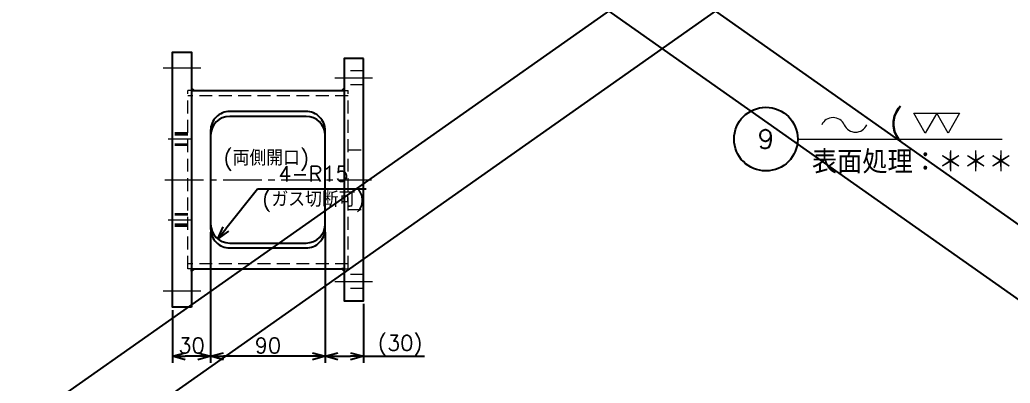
# Model space of a CAD drawing. Header units: millimetres. Extents: x 0 to 5131, y -34 to 1714.
# Drawn here: x 672 to 1450, y 565 to 850 of the extents above; entities that cross this region are included whole.
import ezdxf
from ezdxf import colors
from ezdxf.entities.mleader import LeaderData, LeaderLine
from ezdxf.enums import TextEntityAlignment as Align
from ezdxf.math import Vec2, Vec3

# ---------------------------------------------------------------- set-up
doc = ezdxf.new("R2010")
doc.units = ezdxf.units.MM
doc.header["$LTSCALE"] = 1.6
doc.header["$PDMODE"] = 99
doc.header["$PDSIZE"] = 1
doc.linetypes.add('CENTER2', pattern=[28.575, 19.05, -3.175, 3.175, -3.175])
doc.linetypes.add('HIDDEN', pattern=[9.525, 6.35, -3.175])
for name, color, linetype, lineweight in [('04_HIDDEN', 2, 'HIDDEN', 13), ('05_CENTER', 4, 'CENTER2', 13), ('07_TEXT', 3, 'Continuous', 13), ('08_DIM', 3, 'Continuous', 13)]:
    doc.layers.add(name, color=color, linetype=linetype, lineweight=lineweight)
doc.styles.add('KSS_TXT', font='txt.shx', dxfattribs={"bigfont": 'extfont2.shx'})
doc.styles.get("Standard").update_dxf_attribs({"font": 'txt.shx', "bigfont": 'extfont2.shx'})
doc.dimstyles.new('KSS_DIM', dxfattribs={"dimscale": 4, "dimtxt": 3, "dimasz": 2.5, "dimexe": 1.25, "dimexo": 0.625, "dimtad": 1, "dimdsep": 46, "dimtxsty": 'KSS_TXT', "dimblk": 'OPEN30', "dimcen": 0, "dimazin": 2, "dimtfac": 0.75, "dimtmove": 0, "dimatfit": 3, "dimldrblk": 'OPEN30', "dimfxl": 1.25, "dimtolj": 1, "dimarcsym": 0})
doc.dimstyles.new('KSS_DIM$4', dxfattribs={"dimscale": 4, "dimtxt": 3, "dimasz": 2.5, "dimexe": 1.25, "dimexo": 0.625, "dimtad": 1, "dimtih": 1, "dimtoh": 1, "dimdsep": 46, "dimtxsty": 'KSS_TXT', "dimblk": 'OPEN30', "dimcen": 0, "dimse1": 1, "dimazin": 2, "dimtfac": 0.75, "dimtofl": 0, "dimtmove": 0, "dimatfit": 3, "dimldrblk": 'OPEN30', "dimfxl": 1.25, "dimtolj": 1, "dimarcsym": 0})

# ---------------------------------------------------------------- blocks, each defined once
blk = doc.blocks.new('_Open30')
at = {"color": 0, "linetype": 'ByBlock', "lineweight": -2}
for p, q in [((-1, 0.268), (0, 0)), ((0, 0), (-1, -0.268)), ((0, 0), (-1, 0))]:
    blk.add_line(p, q, dxfattribs=at)
blk = doc.blocks.new('*D161')
at = {"layer": '08_DIM', "color": 0, "lineweight": -2, "transparency": 16777216}
for p, q in [((821.46, 683.74), (821.46, 581.18)), ((911.46, 683.74), (911.46, 581.18)), ((901.46, 586.18), (831.46, 586.18))]:
    blk.add_line(p, q, dxfattribs=at)
at = {"layer": 'Defpoints', "color": 0, "transparency": 16777216}
for p in [(821.46, 686.24), (911.46, 686.24), (821.46, 586.18)]:
    blk.add_point(p, dxfattribs=at)
at = {"layer": '08_DIM', "color": 0, "lineweight": -2, "transparency": 16777216, "xscale": 10, "yscale": 10, "zscale": 10, "rotation": 180}
blk.add_blockref('_Open30', (821.46, 586.18), dxfattribs=at)
at = {"layer": '08_DIM', "color": 0, "lineweight": -2, "transparency": 16777216, "xscale": 10, "yscale": 10, "zscale": 10}
blk.add_blockref('_Open30', (911.46, 586.18), dxfattribs=at)
at = {"layer": '08_DIM', "color": 0, "transparency": 16777216, "insert": (866.46, 594.68), "char_height": 12, "attachment_point": 5, "style": 'KSS_TXT'}
blk.add_mtext('\\A1;90', dxfattribs=at)
blk = doc.blocks.new('*D162')
at = {"layer": '08_DIM', "color": 0, "lineweight": -2, "transparency": 16777216}
for p, q in [((911.46, 681.24), (911.46, 581.18)), ((941.46, 627.29), (941.46, 581.18)), ((921.46, 586.18), (931.46, 586.18)), ((941.46, 586.18), (989.46, 586.18))]:
    blk.add_line(p, q, dxfattribs=at)
at = {"layer": 'Defpoints', "color": 0, "transparency": 16777216}
for p in [(911.46, 683.74), (941.46, 629.79), (941.46, 586.18)]:
    blk.add_point(p, dxfattribs=at)
at = {"layer": '08_DIM', "color": 0, "lineweight": -2, "transparency": 16777216, "xscale": 10, "yscale": 10, "zscale": 10, "rotation": 180}
blk.add_blockref('_Open30', (911.46, 586.18), dxfattribs=at)
at = {"layer": '08_DIM', "color": 0, "lineweight": -2, "transparency": 16777216, "xscale": 10, "yscale": 10, "zscale": 10}
blk.add_blockref('_Open30', (941.46, 586.18), dxfattribs=at)
at = {"layer": '08_DIM', "color": 0, "transparency": 16777216, "insert": (970.46, 594.68), "char_height": 12, "attachment_point": 5, "style": 'KSS_TXT'}
blk.add_mtext('\\A1;(30)', dxfattribs=at)
blk = doc.blocks.new('*D163')
at = {"layer": '08_DIM', "color": 0, "lineweight": -2, "transparency": 16777216}
for p, q in [((821.46, 683.74), (821.46, 581.18)), ((791.46, 622.29), (791.46, 581.18)), ((811.46, 586.18), (801.46, 586.18))]:
    blk.add_line(p, q, dxfattribs=at)
at = {"layer": 'Defpoints', "color": 0, "transparency": 16777216}
for p in [(821.46, 686.24), (791.46, 624.79), (791.46, 586.18)]:
    blk.add_point(p, dxfattribs=at)
at = {"layer": '08_DIM', "color": 0, "lineweight": -2, "transparency": 16777216, "xscale": 10, "yscale": 10, "zscale": 10, "rotation": 180}
blk.add_blockref('_Open30', (791.46, 586.18), dxfattribs=at)
at = {"layer": '08_DIM', "color": 0, "lineweight": -2, "transparency": 16777216, "xscale": 10, "yscale": 10, "zscale": 10}
blk.add_blockref('_Open30', (821.46, 586.18), dxfattribs=at)
at = {"layer": '08_DIM', "color": 0, "transparency": 16777216, "insert": (806.46, 594.68), "char_height": 12, "attachment_point": 5, "style": 'KSS_TXT'}
blk.add_mtext('\\A1;30', dxfattribs=at)
blk = doc.blocks.new('*D164')
at = {"layer": '08_DIM', "color": 0, "lineweight": -2, "transparency": 16777216}
for p, q in [((858.26, 717.45), (833.34, 686.16)), ((943.76, 717.45), (858.26, 717.45))]:
    blk.add_line(p, q, dxfattribs=at)
at = {"layer": 'Defpoints', "color": 0, "transparency": 16777216}
for p in [(836.46, 690.07), (827.11, 678.34)]:
    blk.add_point(p, dxfattribs=at)
at = {"layer": '08_DIM', "color": 0, "lineweight": -2, "transparency": 16777216, "xscale": 10, "yscale": 10, "zscale": 10, "rotation": 231.472640468363}
blk.add_blockref('_Open30', (827.11, 678.34), dxfattribs=at)
at = {"layer": '08_DIM', "color": 0, "transparency": 16777216, "insert": (902.26, 717.45), "char_height": 12, "attachment_point": 5, "style": 'KSS_TXT'}
blk.add_mtext('\\A1;4-R15\\P(ガス切断可)', dxfattribs=at)
blk = doc.blocks.new('AM_BALLOON1')
at = {"transparency": 16777216}
blk.add_circle((0, 0), 5, dxfattribs=at)
blk.add_attdef('B_NUMBER', text='', height=3, dxfattribs=at).set_placement((0, 0), align=Align.MIDDLE_CENTER)
blk = doc.blocks.new('_OPEN')
at = {"color": 0, "linetype": 'ByBlock'}
for p, q in [((-1, 0.167), (0, 0)), ((0, 0), (-1, -0.167)), ((0, 0), (-1, 0))]:
    blk.add_line(p, q, dxfattribs=at)
blk = doc.blocks.new('p1ba05')
for centre, start, end in [((-2.95, 0.29), 24.2276, 155.5758), ((0, 1.62), 204.2276, 335.5758)]:
    blk.add_arc(centre, 1.62, start, end)
blk = doc.blocks.new('p1ba02')
for p, q in [((-1.5, 2.6), (1.5, 2.6)), ((0, 0), (-1.5, 2.6)), ((1.5, 2.6), (0, 0)), ((3, 0), (1.5, 2.6)), ((1.5, 2.6), (4.5, 2.6)), ((4.5, 2.6), (3, 0))]:
    blk.add_line(p, q)

msp = doc.modelspace()

# ---------------------------------------------------------------- linework, layer by layer
for p, q in [((0, 1714.485), (2352.09, 58.993)), ((2352.09, 1714.485), (0, 58.993)), ((0, 1655.492), (2352.09, 0)), ((2352.09, 1655.492), (0, 0))]:
    msp.add_line(p, q)
at = {"color": 0}
for p, q in [((806.457, 794.688), (926.457, 794.688)), ((896.457, 774.505), (836.457, 774.505)), ((836.457, 675.072), (896.457, 675.072)), ((806.457, 654.888), (926.457, 654.888))]:
    msp.add_line(p, q, dxfattribs=at)
for points in [[(806.457, 624.788), (791.457, 624.788), (791.457, 824.788), (806.457, 824.788)], [(941.457, 819.788), (926.457, 819.788), (926.457, 629.788), (941.457, 629.788)]]:
    msp.add_lwpolyline(points, close=True, dxfattribs=at)
at = {"color": 3}
for points in [[(806.457, 794.688), (808.457, 794.688), (808.457, 794.688), (806.457, 796.688)], [(926.457, 794.688), (924.457, 794.688), (924.457, 794.688), (926.457, 796.688)], [(806.457, 654.888), (808.457, 654.888), (808.457, 654.888), (806.457, 652.888)], [(926.457, 654.888), (924.457, 654.888), (924.457, 654.888), (926.457, 652.888)]]:
    msp.add_lwpolyline(points, close=True, dxfattribs=at)
at = {"color": 0}
msp.add_lwpolyline([(896.457, 778.335), (836.457, 778.335, 0.4142136), (821.457, 763.335), (821.457, 686.242, 0.4142136), (836.457, 671.242), (896.457, 671.242, 0.4142136), (911.457, 686.242), (911.457, 763.335, 0.4142136)], format="xyb", close=True, dxfattribs=at)
for centre, start, end in [((836.457, 759.505), 90, 180), ((896.457, 759.505), 0, 90), ((836.457, 690.072), 180, 270), ((896.457, 690.072), 270, 0)]:
    msp.add_arc(centre, 15, start, end, dxfattribs=at)
at = {"layer": '04_HIDDEN'}
for p, q in [((941.457, 810.288), (926.457, 810.288)), ((803.457, 654.888), (803.457, 794.688)), ((806.457, 794.688), (803.457, 794.688)), ((941.457, 799.288), (926.457, 799.288)), ((926.457, 794.688), (929.457, 794.688)), ((929.457, 654.888), (929.457, 794.688)), ((929.457, 790.688), (803.457, 790.688)), ((803.457, 761.608), (791.457, 761.608)), ((803.457, 760.608), (791.457, 760.608)), ((803.457, 752.608), (791.457, 752.608)), ((803.457, 751.608), (791.457, 751.608)), ((929.457, 748.288), (941.457, 748.288)), ((929.457, 701.288), (941.457, 701.288)), ((803.457, 697.969), (791.457, 697.969)), ((803.457, 696.969), (791.457, 696.969)), ((803.457, 688.969), (791.457, 688.969)), ((803.457, 687.969), (791.457, 687.969)), ((929.457, 658.888), (803.457, 658.888)), ((806.457, 654.888), (803.457, 654.888)), ((926.457, 654.888), (929.457, 654.888)), ((941.457, 650.288), (926.457, 650.288)), ((941.457, 639.288), (926.457, 639.288))]:
    msp.add_line(p, q, dxfattribs=at)
at = {"layer": '04_HIDDEN', "color": 9}
for p, q in [((803.457, 759.788), (791.457, 759.788)), ((803.457, 689.788), (791.457, 689.788))]:
    msp.add_line(p, q, dxfattribs=at)
at = {"layer": '05_CENTER'}
for p, q in [((813.823, 812.288), (784.196, 812.288)), ((919.09, 804.788), (948.717, 804.788)), ((806.844, 756.608), (788.069, 756.608)), ((785.457, 724.788), (947.758, 724.788)), ((806.844, 692.969), (788.069, 692.969)), ((919.09, 644.788), (948.717, 644.788)), ((813.823, 637.288), (784.196, 637.288))]:
    msp.add_line(p, q, dxfattribs=at)
at = {"layer": '08_DIM'}
msp.add_line((1282.721, 756.622), (1443.338, 756.622), dxfattribs=at)

# ---------------------------------------------------------------- block references
at = {"layer": '08_DIM', "xscale": 6, "yscale": 6, "zscale": 6}
for name, p in [('p1ba05', (1328.137, 762.092)), ('p1ba02', (1382.875, 761.391))]:
    msp.add_blockref(name, p, dxfattribs=at)

# ---------------------------------------------------------------- texts
at = {"layer": '07_TEXT', "style": 'KSS_TXT'}
msp.add_text('(      )', height=18, dxfattribs=at).set_placement((1354.915, 760.939))
at = {"layer": '07_TEXT', "insert": (1293.863, 747.682), "char_height": 18, "attachment_point": 1, "style": 'KSS_TXT'}
msp.add_mtext('表面処理：＊＊＊', dxfattribs=at)
at = {"layer": '08_DIM', "style": 'KSS_TXT'}
msp.add_text('(両側開口)', height=12, dxfattribs=at).set_placement((831.576, 735.866))

# ---------------------------------------------------------------- dimensions: what is measured, and where the dimension line sits
at = {"layer": '08_DIM'}
dim = msp.add_radius_dim(center=(836.457, 690.072), mpoint=(845.8, 701.807), text='4-<>', dimstyle='KSS_DIM$4', override={"dimpost": 'R<>\\X(ガス切断可)', "dimtix": 1}, dxfattribs=at)
dim.commit()
dim.dimension.update_dxf_attribs({"geometry": '*D164', "text_midpoint": (902.258, 717.453), "dimtype": 164})
dim = msp.add_linear_dim(base=(791.457, 586.18), p1=(821.457, 686.242), p2=(791.457, 624.788), angle=180, dimstyle='KSS_DIM', dxfattribs=at)
dim.commit()
dim.dimension.update_dxf_attribs({"geometry": '*D163', "text_midpoint": (806.457, 594.68)})
dim = msp.add_linear_dim(base=(821.457, 586.18), p1=(911.457, 686.242), p2=(821.457, 686.242), dimstyle='KSS_DIM', dxfattribs=at)
dim.commit()
dim.dimension.update_dxf_attribs({"geometry": '*D161', "text_midpoint": (866.457, 594.68)})
dim = msp.add_linear_dim(base=(941.457, 586.18), p1=(911.457, 683.742), p2=(941.457, 629.788), angle=180, text='(<>)', dimstyle='KSS_DIM', dxfattribs=at)
dim.commit()
dim.dimension.update_dxf_attribs({"geometry": '*D162', "text_midpoint": (970.457, 594.68)})

# ---------------------------------------------------------------- leaders
ml = msp.add_multileader_block('Standard', dxfattribs=at)
ml.set_content('AM_BALLOON1', color=256, scale=5)
ml.set_attribute('B_NUMBER', '5', width=0)
ml.set_leader_properties(color=256, linetype='ByLayer', lineweight=-1)
ml.set_arrow_properties(name='OPEN')
ml.build(insert=Vec2(0, 0))
ml.multileader.update_dxf_attribs({"leader_type": 0, "has_dogleg": 0, "text_right_attachment_type": 6, "dogleg_length": 0, "arrow_head_size": 10, "scale": 2.5, "block_connection_type": 1})
ctx = ml.context
ctx.base_point, ctx.scale, ctx.char_height, ctx.arrow_head_size, ctx.landing_gap_size, ctx.plane_origin = Vec3(3141.911, 1427.977), 2.5, 20, 10, 10, Vec3(3141.911, 1427.977)
ctx.right_attachment, ctx.attachment_type = 6, 1
notes = []
notes.append((ctx, [(0, (0, 0, 0), (0, 0), (1, 0), 1, [])]))
ctx.block.insert = Vec3(3141.911, 1427.977)
ml = msp.add_multileader_block('Standard', dxfattribs=at)
ml.set_content('AM_BALLOON1', color=256, scale=5)
ml.set_attribute('B_NUMBER', '9', width=0)
ml.set_leader_properties(color=256, linetype='ByLayer', lineweight=-1)
ml.set_arrow_properties(name='OPEN')
ml.build(insert=Vec2(0, 0))
ml.multileader.update_dxf_attribs({"leader_type": 0, "has_dogleg": 0, "text_right_attachment_type": 6, "dogleg_length": 0, "arrow_head_size": 10, "scale": 2.5, "block_connection_type": 1})
ctx = ml.context
ctx.base_point, ctx.scale, ctx.char_height, ctx.arrow_head_size, ctx.landing_gap_size, ctx.plane_origin = Vec3(4522.948, 807.744), 2.5, 20, 10, 10, Vec3(4522.948, 807.744)
ctx.right_attachment, ctx.attachment_type = 6, 1
notes.append((ctx, [(0, (0, 0, 0), (0, 0), (1, 0), 1, [])]))
ctx.block.insert = Vec3(4522.948, 807.744)
ml = msp.add_multileader_block('Standard', dxfattribs=at)
ml.set_content('AM_BALLOON1', color=256, scale=5)
ml.set_attribute('B_NUMBER', '9', width=0)
ml.set_leader_properties(color=256, linetype='ByLayer', lineweight=-1)
ml.set_arrow_properties(name='OPEN')
ml.build(insert=Vec2(0, 0))
ml.multileader.update_dxf_attribs({"leader_type": 0, "has_dogleg": 0, "text_right_attachment_type": 6, "dogleg_length": 0, "arrow_head_size": 10, "scale": 2.5, "block_connection_type": 1})
ctx = ml.context
ctx.base_point, ctx.scale, ctx.char_height, ctx.arrow_head_size, ctx.landing_gap_size, ctx.plane_origin = Vec3(1257.692, 756.642), 2.5, 20, 10, 10, Vec3(1257.692, 756.642)
ctx.right_attachment, ctx.attachment_type = 6, 1
notes.append((ctx, [(0, (0, 0, 0), (0, 0), (1, 0), 1, [])]))
ctx.block.insert = Vec3(1257.692, 756.642)
ml = msp.add_multileader_block('Standard', dxfattribs=at)
ml.set_content('AM_BALLOON1', color=256, scale=5)
ml.set_attribute('B_NUMBER', '8', width=0)
ml.set_leader_properties(color=256, linetype='ByLayer', lineweight=-1)
ml.set_arrow_properties(name='OPEN')
ml.build(insert=Vec2(0, 0))
ml.multileader.update_dxf_attribs({"leader_type": 0, "has_dogleg": 0, "text_right_attachment_type": 6, "dogleg_length": 0, "arrow_head_size": 10, "scale": 2.5, "block_connection_type": 1})
ctx = ml.context
ctx.base_point, ctx.scale, ctx.char_height, ctx.arrow_head_size, ctx.landing_gap_size, ctx.plane_origin = Vec3(3935.418, 652.066), 2.5, 20, 10, 10, Vec3(3935.418, 652.066)
ctx.right_attachment, ctx.attachment_type = 6, 1
notes.append((ctx, [(0, (0, 0, 0), (0, 0), (1, 0), 1, [])]))
ctx.block.insert = Vec3(3935.418, 652.066)
ml = msp.add_multileader_block('Standard', dxfattribs=at)
ml.set_content('AM_BALLOON1', color=256, scale=5)
ml.set_attribute('B_NUMBER', '6', width=0)
ml.set_leader_properties(color=256, linetype='ByLayer', lineweight=-1)
ml.set_arrow_properties(name='OPEN')
ml.build(insert=Vec2(0, 0))
ml.multileader.update_dxf_attribs({"leader_type": 0, "has_dogleg": 0, "text_right_attachment_type": 6, "dogleg_length": 0, "arrow_head_size": 10, "scale": 2.5, "block_connection_type": 1})
ctx = ml.context
ctx.base_point, ctx.scale, ctx.char_height, ctx.arrow_head_size, ctx.landing_gap_size, ctx.plane_origin = Vec3(3190.719, 647.115), 2.5, 20, 10, 10, Vec3(3190.719, 647.115)
ctx.right_attachment, ctx.attachment_type = 6, 1
notes.append((ctx, [(0, (0, 0, 0), (0, 0), (1, 0), 1, [])]))
ctx.block.insert = Vec3(3190.719, 647.115)
ml = msp.add_multileader_block('Standard', dxfattribs=at)
ml.set_content('AM_BALLOON1', color=256, scale=5)
ml.set_attribute('B_NUMBER', '7', width=0)
ml.set_leader_properties(color=256, linetype='ByLayer', lineweight=-1)
ml.set_arrow_properties(name='OPEN')
ml.build(insert=Vec2(0, 0))
ml.multileader.update_dxf_attribs({"leader_type": 0, "has_dogleg": 0, "text_right_attachment_type": 6, "dogleg_length": 0, "arrow_head_size": 10, "scale": 2.5, "block_connection_type": 1})
ctx = ml.context
ctx.base_point, ctx.scale, ctx.char_height, ctx.arrow_head_size, ctx.landing_gap_size, ctx.plane_origin = Vec3(3563.329, 647.115), 2.5, 20, 10, 10, Vec3(3563.329, 647.115)
ctx.right_attachment, ctx.attachment_type = 6, 1
notes.append((ctx, [(0, (0, 0, 0), (0, 0), (1, 0), 1, [])]))
ctx.block.insert = Vec3(3563.329, 647.115)
for ctx, leaders in notes:
    for number, flags, end, landing, length, lines in leaders:
        leader = LeaderData()
        leader.index, (leader.has_last_leader_line, leader.has_dogleg_vector, leader.attachment_direction) = number, flags
        leader.last_leader_point, leader.dogleg_vector, leader.dogleg_length = Vec3(end), Vec3(landing), length
        for number, points, colour, breaks in lines:
            line = LeaderLine()
            line.index, line.vertices, line.color, line.breaks = number, Vec3.list(points), colors.encode_raw_color(colour), breaks
            leader.lines.append(line)
        ctx.leaders.append(leader)

doc.saveas('drawing.dxf')
